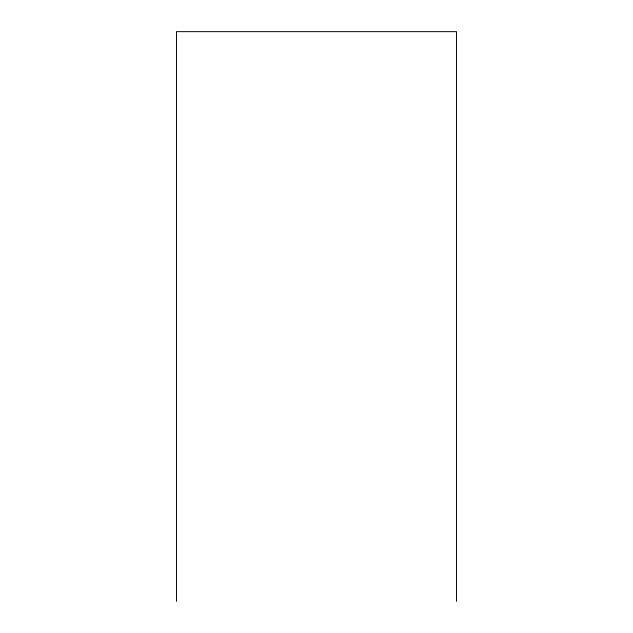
<?xml version="1.0" encoding="UTF-8"?>
<svg xmlns="http://www.w3.org/2000/svg" width="633" height="633" viewBox="0 0 633 633"><rect width="100%" height="100%" fill="white"/><g stroke="black" fill="none" stroke-linecap="round" stroke-linejoin="round"><path stroke-width="0.95" d="M456.504 601.35L456.504 31.65L176.496 31.65L176.496 601.35"/></g></svg>
